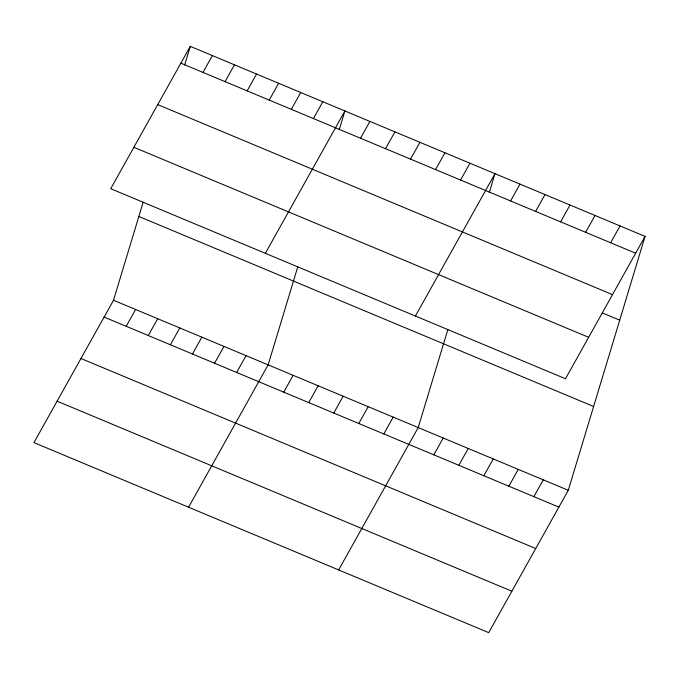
<?xml version="1.0" encoding="UTF-8"?>
<svg xmlns="http://www.w3.org/2000/svg" width="679" height="679" viewBox="0 0 679 679"><rect width="100%" height="100%" fill="white"/><g stroke="black" fill="none" stroke-linecap="round" stroke-linejoin="round"><path stroke-width="1.02" d="M645.05 236.385L565.488 378.746L110.719 188.711L190.281 46.359L645.05 236.385L568.281 490.289L488.719 632.641L33.95 442.615L113.512 300.254L143.193 202.079M184.62 65.082L190.281 46.359M297.818 266.694L268.137 364.861L188.575 507.221M339.237 129.697L344.898 110.966L265.336 253.326M447.894 329.4L418.205 427.575L338.643 569.936M489.313 192.403L494.974 173.68L415.412 316.032M202.97 72.407L212.366 55.585M225.055 81.633L234.459 64.819M247.148 90.867L256.543 74.045M126.201 326.302L135.596 309.48M269.232 100.093L278.636 83.279M148.285 335.536L157.689 318.714M291.325 109.327L300.721 92.505M170.378 344.762L179.774 327.94M313.409 118.553L322.814 101.74M192.463 353.997L201.867 337.174M214.556 363.223L223.96 346.4M360.515 138.236L369.911 121.422M236.64 372.457L246.044 355.635M385.528 148.693L394.923 131.87M410.54 159.141L419.936 142.318M283.746 392.139L293.15 375.317M435.553 169.597L444.949 152.775M308.758 402.588L318.162 385.765M460.566 180.045L469.961 163.223M333.771 413.036L343.167 396.222M358.784 423.492L368.179 406.67M510.591 200.95L519.987 184.128M383.796 433.94L393.192 417.127M535.604 211.398L544.999 194.584M560.616 221.855L570.012 205.033M433.822 454.845L443.217 438.031M585.629 232.303L595.025 215.489M458.834 465.302L468.23 448.479M610.633 242.759L620.037 225.937M483.847 475.75L493.243 458.928M508.86 486.206L518.255 469.384M533.872 496.655L543.268 479.832M180.877 63.172L635.646 253.208M157.723 104.6L612.5 294.635M602.4 312.943L619.715 320.174M133.873 147.284L588.642 337.319M138.847 216.465L593.616 406.5M113.512 300.254L568.281 490.289M104.108 317.076L558.885 507.103M80.954 358.504L535.731 548.53M57.104 401.187L511.873 591.214"/></g></svg>
